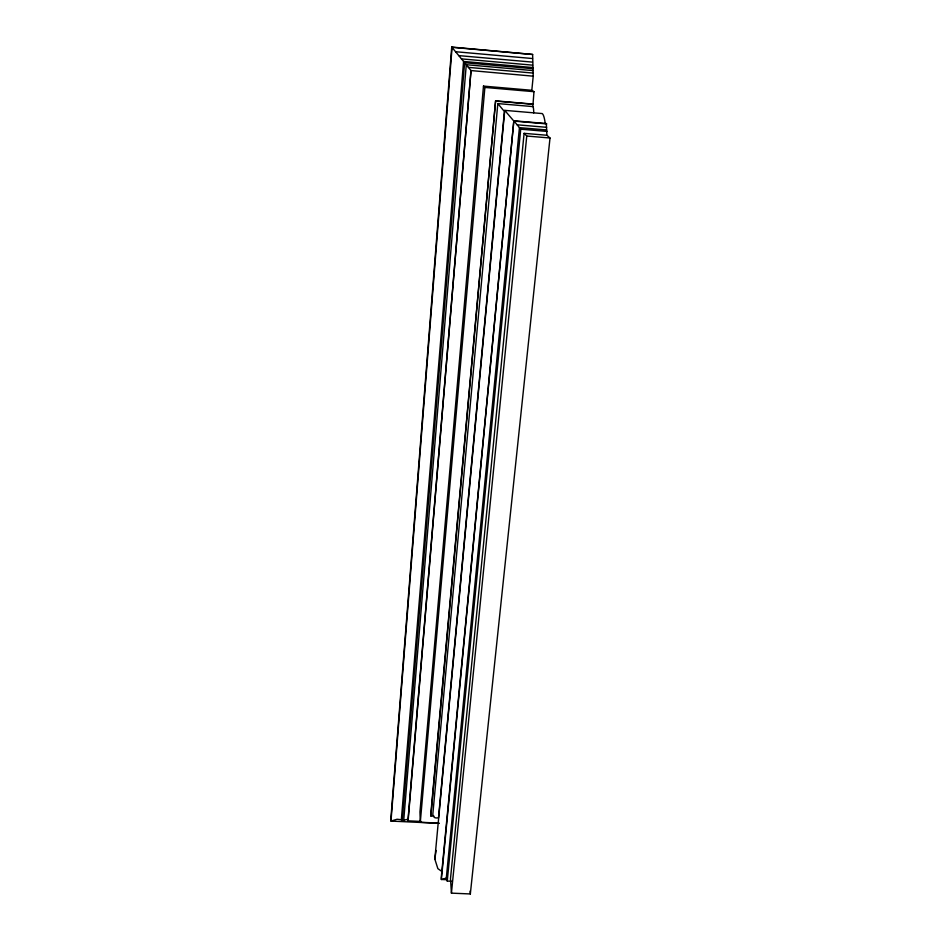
<?xml version="1.0" encoding="UTF-8"?>
<svg xmlns="http://www.w3.org/2000/svg" width="941" height="941" viewBox="0 0 941 941"><rect width="100%" height="100%" fill="white"/><g stroke="black" fill="none" stroke-linecap="round" stroke-linejoin="round"><path stroke-width="1.41" d="M533.723 112.932A22.455 2.223 -84.7 0 0 532.841 106.592L533.97 91.689L531.818 90.289L533.218 76.174L532.63 54.472L451.727 47.05L390.997 817.2L390.986 821.081L439.012 823.328M546.897 135.257L524.102 133.34L450.492 878.671L451.433 893.138L470.335 893.95L550.014 137.998L546.897 135.257L546.345 123.553L513.821 120.789L441.258 877.6L441.364 879.482L446.951 879.717M451.562 881.258L447.246 881.058L447.375 879.106L446.305 878.118L441.364 879.482L513.821 120.789M532.747 67.54L463.572 61.447L471.006 70.563L408.053 819.258L402.219 820.505L401.348 819.74L463.572 61.447L451.727 47.05M402.219 820.505L464.619 62.706L532.935 68.717M403.689 820.681L466.277 64.717L533.029 70.587M421.121 821.446L408.088 820.834L471.006 70.563L533.218 76.174M531.818 90.289L483.474 86.102L419.957 811.895L420.298 822.258L439 823.128M420.298 822.258L484.874 87.431L483.474 86.102M532.735 104.063L495.601 100.863L430.778 814.377L430.86 815.988L433.777 816.118M430.86 815.988L495.601 100.863M497.824 103.581L432.801 814.518L434.272 817.47L436.071 817.976L438.506 817.811L504.4 111.497L497.824 103.581L532.841 106.592M442.435 871.837L437.871 868.661L434.836 859.086L504.729 110.356L542.204 113.567A98.146 10.516 -85 0 1 545.157 122.953M446.305 878.118L519.432 127.635L514.139 121.107L546.756 123.883M447.246 881.058L520.726 129.176L519.432 127.635L546.627 129.94M451.433 893.138L526.76 136.033L524.102 133.34M434.836 859.086L436.083 850.464M517.127 124.812L546.592 127.306M520.796 129.199L547.286 131.446M526.76 136.033L550.014 137.998M484.874 87.431L533.97 91.689M495.848 101.099L533.065 104.31M532.63 54.472L452.08 47.321L390.986 821.081L397.114 819.235L401.348 819.74M455.632 51.731L532.5 58.53M458.785 55.613L532.477 62.118M461.455 58.883L532.559 65.152M468.442 67.387L533.006 73.057M504.729 110.356L514.233 121.518M470.088 891.056L470.335 893.95M408.053 819.258L408.088 820.834"/></g></svg>
